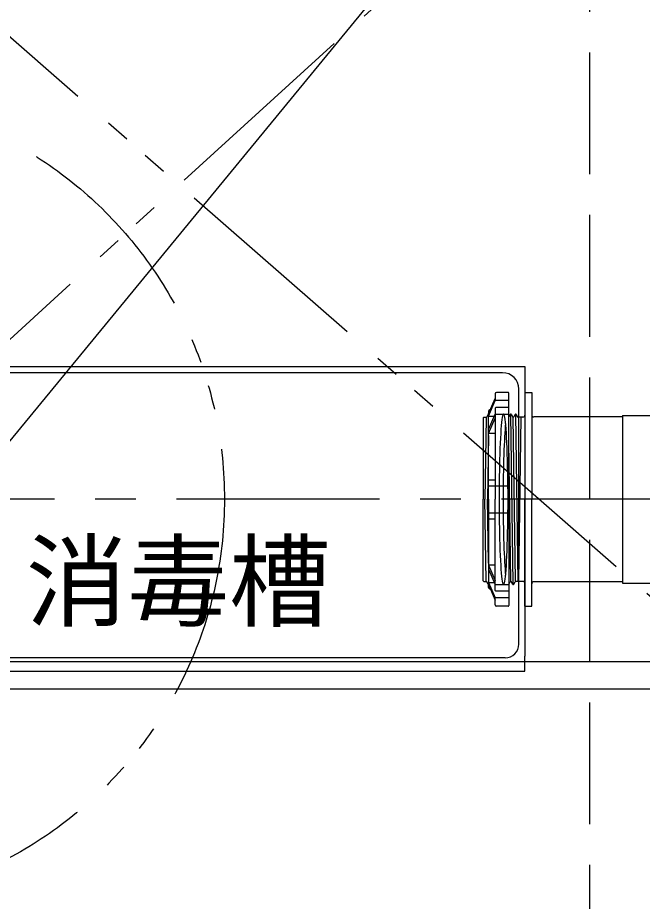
# Model space of a CAD drawing. Units: millimetres, scale not verified. Extents: x -9484 to 7834, y -6381 to 5697.
# Drawn here: x -4283 to -3822, y 538 to 1191 of the extents above; entities that cross this region are included whole.
import ezdxf
from ezdxf.enums import TextEntityAlignment as Align

# ---------------------------------------------------------------- set-up
doc = ezdxf.new("R2010")
doc.units = ezdxf.units.MM
doc.header["$LTSCALE"] = 30
for name, pattern in [('CHAIN1', [8, 5, -1, 1, -1]), ('DASHED3', [4, 3, -1]), ('DOUBLE_CHAIN1', [8.8, 5, -1, 0.6, -0.6, 0.6, -1])]:
    doc.linetypes.add(name, pattern=pattern)
doc.layers.add('0-1_KIKI', color=3, linetype='Continuous', lineweight=25)
doc.layers.add('0-3_A-PIPE', color=2, linetype='Continuous', lineweight=25)
doc.styles.add('MS Gothic', font='')
doc.styles.get('MS Gothic').set_extended_font_data('MS Gothic')

msp = doc.modelspace()

# ---------------------------------------------------------------- linework, layer by layer
at = {"layer": '0-1_KIKI', "color": 4}
msp.add_line((-3712.65, 1579.09), (-4360.04, 791.56), dxfattribs=at)
at = {"layer": '0-1_KIKI', "linetype": 'DOUBLE_CHAIN1'}
for p, q in [((-4550.23, 1404.94), (-3760.23, 714.94)), ((-4550.28, 714.94), (-3821.55, 1379.06))]:
    msp.add_line(p, q, dxfattribs=at)
at = {"layer": '0-1_KIKI'}
for p, q in [((-3924.77, 928.43), (-4362.24, 928.43)), ((-3920.77, 913.94), (-3929.27, 913.94)), ((-3912.79, 727.94), (-3912.79, 916.47)), ((-3908.27, 913.94), (-3908.27, 834.94)), ((-3908.27, 913.94), (-3903.27, 913.94)), ((-3903.27, 913.94), (-3903.27, 834.94)), ((-3935.27, 897.96), (-3930.27, 909.45)), ((-3935.27, 896.44), (-3930.27, 907.81)), ((-3930.27, 912.94), (-3930.27, 907.81)), ((-3920.27, 907.81), (-3930.27, 907.81)), ((-3920.27, 834.94), (-3920.27, 913.44)), ((-3934.27, 900.94), (-3933.97, 900.94)), ((-3930.27, 902.23), (-3930.27, 834.94)), ((-3920.27, 902.73), (-3929.77, 902.73)), ((-3938.65, 895.62), (-3939.15, 895.12)), ((-3939.15, 895.12), (-3939.15, 834.94)), ((-3938.65, 895.62), (-3936.92, 895.62)), ((-3936.93, 895.13), (-3937.8, 834.94)), ((-3935.49, 897.67), (-3936.41, 895.89)), ((-3935.27, 899.94), (-3935.27, 896.74)), ((-3935.27, 834.94), (-3935.27, 897.96)), ((-3935.27, 886.44), (-3930.27, 897.81)), ((-3935.27, 896.44), (-3930.87, 896.44)), ((-3930.27, 897.81), (-3920.27, 897.81)), ((-3919.16, 897.67), (-3920.09, 895.89)), ((-3916.91, 772.44), (-3918.71, 897.94)), ((-3918.27, 897.67), (-3917.34, 895.89)), ((-3915.16, 774.76), (-3916.9, 895.62)), ((-3915.53, 897.67), (-3916.46, 895.89)), ((-3913.3, 774.26), (-3915.09, 897.94)), ((-3914.64, 897.67), (-3913.73, 895.92)), ((-3909.77, 895.62), (-3913.27, 895.62)), ((-3911.2, 895.62), (-3913.01, 774.56)), ((-3836.15, 895.84), (-3901.77, 895.84)), ((-3836.15, 896.94), (-3836.15, 772.94)), ((-3836.15, 895.84), (-3836.15, 834.94)), ((-3935.27, 882.08), (-3935.95, 834.94)), ((-3918.79, 774.76), (-3920.27, 877.76)), ((-3935.27, 849.44), (-3930.27, 849.44)), ((-3935.27, 844.94), (-3920.27, 844.94)), ((-3939.15, 774.76), (-3939.15, 834.94)), ((-3936.93, 774.76), (-3937.8, 834.94)), ((-3935.27, 787.81), (-3935.95, 834.94)), ((-3935.27, 834.94), (-3935.27, 771.93)), ((-3930.27, 767.66), (-3930.27, 834.94)), ((-3920.27, 834.94), (-3920.27, 756.44)), ((-3918.19, 834.94), (-3918.2, 834.94)), ((-3908.27, 755.94), (-3908.27, 834.94)), ((-3903.27, 755.94), (-3903.27, 834.94)), ((-3935.27, 824.94), (-3920.27, 824.94)), ((-3935.27, 820.44), (-3930.27, 820.44)), ((-3935.27, 783.45), (-3930.27, 772.08)), ((-3938.65, 774.26), (-3939.15, 774.76)), ((-3938.65, 774.26), (-3936.92, 774.26)), ((-3935.49, 772.21), (-3936.41, 773.99)), ((-3935.27, 773.45), (-3930.87, 773.45)), ((-3935.27, 773.45), (-3930.27, 762.08)), ((-3935.27, 769.94), (-3935.27, 773.14)), ((-3935.27, 771.93), (-3930.27, 760.44)), ((-3930.27, 772.08), (-3920.27, 772.08)), ((-3920.09, 772.21), (-3919.16, 773.99)), ((-3917.34, 772.21), (-3918.27, 773.99)), ((-3916.46, 772.21), (-3915.53, 773.99)), ((-3909.77, 774.26), (-3915.15, 774.26)), ((-3836.15, 774.05), (-3901.77, 774.05)), ((-3836.15, 772.94), (-3732.15, 772.94)), ((-3934.27, 768.94), (-3933.97, 768.94)), ((-3920.27, 767.16), (-3929.77, 767.16)), ((-3930.27, 756.94), (-3930.27, 762.08)), ((-3920.27, 762.08), (-3930.27, 762.08)), ((-3920.77, 755.94), (-3929.27, 755.94)), ((-3908.27, 755.94), (-3903.27, 755.94)), ((-3908.27, 723.6), (-3908.27, 719.13)), ((-3908.27, 714.66), (-3908.27, 719.13)), ((-3760.23, 714.94), (-4307.2, 714.94)), ((-4307.2, 694.94), (-3760.23, 694.94))]:
    msp.add_line(p, q, dxfattribs=at)
at = {"layer": '0-1_KIKI', "linetype": 'CHAIN1'}
msp.add_line((-3535.67, 834.94), (-6367.03, 834.94), dxfattribs=at)
at = {"layer": '0-1_KIKI'}
for points in [[(-4363.99, 932.94), (-3908.27, 932.94), (-3908.27, 723.6)], [(-3930.27, 883.46), (-3935.27, 883.46), (-3930.27, 894.95)], [(-3836.15, 896.94), (-3732.15, 896.94), (-3732.15, 772.94)], [(-3930.27, 786.43), (-3935.27, 786.43), (-3930.27, 774.94)], [(-3922.77, 717.94), (-4298.25, 717.94), (-4298.25, 711.94)], [(-4294.16, 707.94), (-3908.27, 707.94), (-3908.27, 714.66)]]:
    msp.add_lwpolyline(points, dxfattribs=at)
at = {"layer": '0-1_KIKI', "linetype": 'DOUBLE_CHAIN1'}
msp.add_circle((-4430.23, 834.94), 300, dxfattribs=at)
at = {"layer": '0-1_KIKI'}
for centre, radius, start, end in [((-3929.27, 912.94), 1, 90, 180), ((-3920.77, 913.44), 0.5, 0, 90), ((-3934.27, 899.94), 1, 90, 180), ((-3929.77, 902.23), 0.5, 90, 180), ((-3936.86, 896.12), 0.5, 262.32983, 332.5), ((-3920.53, 896.12), 0.5, 300.95736, 332.5), ((-3918.71, 897.44), 0.5, 27.5, 152.5), ((-3916.9, 896.12), 0.5, 207.5, 332.5), ((-3915.09, 897.44), 0.5, 27.5, 152.5), ((-3913.27, 896.12), 0.5, 207.5, 270), ((-3909.77, 897.12), 1.5, 270, 0), ((-3901.77, 897.34), 1.5, 180, 270), ((-3936.86, 773.76), 0.5, 27.5, 97.67017), ((-3920.53, 772.44), 0.5, 300.95736, 332.5), ((-3918.71, 773.76), 0.5, 27.5, 152.5), ((-3916.9, 772.44), 0.5, 207.5, 332.5), ((-3915.09, 773.76), 0.5, 97.67017, 152.5), ((-3909.77, 772.76), 1.5, 0, 90), ((-3901.77, 772.55), 1.5, 90, 180), ((-3934.27, 769.94), 1, 180, 270), ((-3929.77, 767.66), 0.5, 180, 270), ((-3929.27, 756.94), 1, 180, 270), ((-3920.77, 756.44), 0.5, 270, 0), ((-3922.79, 727.94), 10, 270, 0)]:
    msp.add_arc(centre, radius, start, end, dxfattribs=at)
for centre, major_axis, ratio, start_param, end_param in [((-3924.8, 916.41), (8.51, 8.51), 0.997265, 5.499157, 7.067214), ((-3924.06, 834.94), (0, 63), 0.052408, 2.776385, 6.648393), ((-3924.06, 834.94), (0, 63), 0.052408, 0.365207, 1.014481), ((-3921.06, 834.94), (0, 63), 0.052408, 0.472301, 1.570796), ((-3924.06, 834.94), (0, 63), 0.052408, 1.014481, 2.127112), ((-3921.06, 834.94), (0, 63), 0.052408, 1.570796, 2.669292), ((-3924.06, 834.94), (0, 63), 0.052408, 2.127112, 2.776385)]:
    msp.add_ellipse(centre, major_axis=major_axis, ratio=ratio, start_param=start_param, end_param=end_param, dxfattribs=at)
at = {"layer": '0-3_A-PIPE', "linetype": 'DASHED3'}
msp.add_lwpolyline([(-6060.23, 234.94), (-3860.23, 234.94), (-3860.23, 1434.94)], dxfattribs=at)

# ---------------------------------------------------------------- texts
at = {"layer": '0-1_KIKI', "color": 4, "style": 'MS Gothic'}
msp.add_text('消毒槽', height=54.99, dxfattribs=at).set_placement((-4276.92, 730.4), align=Align.BOTTOM_LEFT)

doc.saveas('drawing.dxf')
